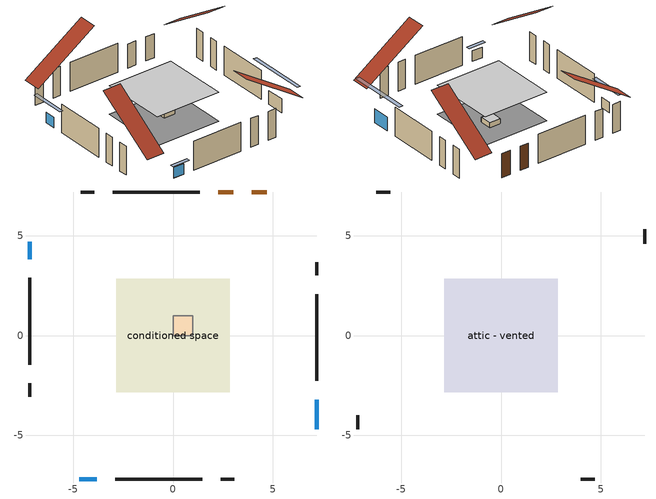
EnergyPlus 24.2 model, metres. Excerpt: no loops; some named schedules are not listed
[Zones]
conditioned space
 floor outside (Floor2 construction): -2.83,-2.83 -2.83,2.83 2.83,2.83 2.83,-2.83 z0.61
 wall outside (AdiabaticWallConstruction 1): 4.71,7.19 3.95,7.19 / 3.02,7.19 2.26,7.19 z0.61:2.64
 wall outside (AdiabaticWallConstruction): 7.19,-4.71 7.19,-3.2 z0.61:1.78; -4.71,-7.19 -3.81,-7.19 / -7.19,4.71 -7.19,3.81 z0.61:1.5
 wall outside (Wall1 construction): 1.33,7.19 -3.02,7.19 / -2.89,-7.19 1.47,-7.19 / -7.19,2.89 -7.19,-1.47 / 7.19,-2.28 7.19,2.08 z0.61:3.05
 wall outside (Wall2 construction): -3.95,7.19 -4.61,7.19 / 2.4,-7.19 3.06,-7.19 / -7.19,-2.4 -7.19,-3.06 / 7.19,3.01 7.19,3.67 z0.61:3.05
 window (WindowConstruction): 7.19,-4.71 7.19,-3.21 z0.61:1.78
 window (WindowConstruction 1): -4.71,-7.19 -3.81,-7.19 z0.61:1.5
 window (WindowConstruction 2): -7.19,4.71 -7.19,3.81 z0.61:1.5
 door (Door): 4.71,7.19 3.95,7.19 z0.61:2.64
 door (Door 1): 3.02,7.19 2.26,7.19 z0.61:2.64
furnace airloop ret air zone
 floor adiabatic (AdiabaticConst): 0,0 0,1 1,1 1,0 z0
 wall adiabatic (AdiabaticConst): 0,1 0,0 1,0 1,1 0,1 z0:1
 ceiling adiabatic (AdiabaticConst): 1,0 1,1 0,1 0,0 z1
attic - vented
 floor to conditioned space (Floor1 construction Reversed): -2.83,-2.83 -2.83,2.83 2.83,2.83 2.83,-2.83 z3.05
 wall outside (Wall3 construction): -5.54,7.19 -6.26,7.19 / 3.99,-7.19 4.7,-7.19 / -7.19,-3.99 -7.19,-4.7 / 7.19,4.6 7.19,5.31 z0.61:3.05
 roof outside (Roof1 construction): 5.63,7.19,3.05 5.63,2.02,6.49 7.19,2.02,6.49 7.19,7.19,3.05; -5.63,-7.19,3.05 -5.63,-2.02,6.49 -7.19,-2.02,6.49 -7.19,-7.19,3.05; -7.19,5.63,3.05 -2.02,5.63,6.49 -2.02,7.19,6.49 -7.19,7.19,3.05; 7.19,-5.63,3.05 2.02,-5.63,6.49 2.02,-7.19,6.49 7.19,-7.19,3.05
shading: 7.19,-1.38 7.19,-6.53 7.48,-6.53 7.48,-1.38 z3.61; -3.52,-7.19 -5,-7.19 -5,-7.48 -3.52,-7.48 z1.8; -7.19,2.74 -7.19,5.77 -7.48,5.77 -7.48,2.74 z2.57
[Building]
Building 1: Terrain=Suburbs
[Site:Location]
Sault Ste Marie AP_ON: Latitude {deg}=46.49; Longitude {deg}=-84.51; Time Zone {hr}=-5; Elevation {m}=192; Keep Site Location Information=Yes
[Site:GroundTemperature:Shallow]
0.840846, -1.16074, -1.32103, -0.371179, 3.44196, 7.23733, 10.5277, 12.6121, 12.7892, 11.0939, 7.8874, 4.20846
[Site:WaterMainsTemperature]
Calculation Method=Schedule; Temperature Schedule=mains temperature schedule
[Material] Roughness=Rough; Thermal Absorptance=0.9
Name | Thickness {m} | Conductivity {W/m-K} | Density {kg/m3} | Specific Heat {J/kg-K} | Solar Absorptance | Visible Absorptance
asphalt or fiberglass shingles | 0.00635 | 0.162714 | 1121.4 | 1465.45 | 0.4 | 0.4
ceiling stud and cavity | 0.1397 | 0.123194 | 65.682 | 1177.47 | 0.7 | 0.7
door material | 0.04445 | 0.188738 | 512.64 | 1214.23 | 0.7 | 0.7
floor covering | 0.0127 | 0.0433444 | 54.468 | 1339.84 | 0.6 | 0.6
floor stud and cavity | 0.1397 | 2.8137 | 92.3553 | 1139.71 | 0.7 | 0.7
furniture material conditioned space 1 | 0.1524 | 0.115458 | 640.8 | 1214.23 | 0.6 | 0.6
gypsum board | 0.0127 | 0.160291 | 801 | 837.4 | 0.6 | 0.6
osb sheathing 0.5 in. | 0.0127 | 0.115458 | 512.64 | 1214.23 | 0.7 | 0.7
osb sheathing 0.75 in. | 0.01905 | 0.115458 | 512.64 | 1214.23 | 0.7 | 0.7
wall rigid ins | 0.512978 | 0.029427 | 32.04 | 1214.23 | 0.7 | 0.7
wall stud and cavity | 0.1397 | 0.11824 | 139.0536 | 1170.24 | 0.7 | 0.7
wall stud and cavity 1 | 0.1397 | 0.14244 | 139.0536 | 1170.24 | 0.7 | 0.7
wall stud and cavity 2 | 0.0889 | 6.9971 | 50.32683 | 1063.81 | 0.6 | 0.6
wall stud and cavity 3 | 0.0889 | 0.380278 | 52.3479 | 1209.89 | 0.7 | 0.7
wall stud and cavity 4 | 0.0889 | 0.391764 | 83.0341 | 1211.67 | 0.7 | 0.7
wood siding | 0.0254 | 0.102417 | 544.68 | 1172.36 | 0.4 | 0.4
wood siding 1 | 0.00254 | 0.102417 | 544.68 | 1172.36 | 0.4 | 0.4
wood siding 2; wood siding 3 | 0.0254 | 0.102417 | 544.68 | 1172.36 | 0.7 | 0.7
[Material:NoMass]
Adiabatic: Roughness=Rough; Thermal Resistance {m2-K/W}=176.1; Thermal Absorptance=0.9; Solar Absorptance=0.7; Visible Absorptance=0.7
[WindowMaterial:SimpleGlazingSystem]
Name | U-Factor {W/m2-K} | Solar Heat Gain Coefficient
WindowMaterial | 2.96789 | 0.58
WindowMaterial 1 | 3.03035 | 0.5
[Construction]
AdiabaticConst: Adiabatic
AdiabaticWallConstruction: wood siding 2, wall rigid ins, wall stud and cavity 3, gypsum board
AdiabaticWallConstruction 1: wood siding 3, wall rigid ins, wall stud and cavity 3, gypsum board
Door; Door 1: door material
Floor1 construction Reversed: gypsum board, ceiling stud and cavity
Floor2 construction: floor stud and cavity, osb sheathing 0.75 in., floor covering
furniture construction conditioned space 1: furniture material conditioned space 1
PartitionWallConstruction: gypsum board, wall stud and cavity 4, gypsum board
Roof1 construction: asphalt or fiberglass shingles
Wall1 construction: wood siding, osb sheathing 0.5 in., wall stud and cavity, gypsum board
Wall2 construction: wood siding, osb sheathing 0.5 in., wall stud and cavity 1, gypsum board
Wall3 construction: wood siding 1, wall stud and cavity 2
WindowConstruction: WindowMaterial
WindowConstruction 1; WindowConstruction 2: WindowMaterial 1
[Zone] Multiplier=1
Name | Volume {m3} | Part of Total Floor Area
attic - vented | 16.7745 | Yes
conditioned space | 76.4999 | Yes
furnace airloop ret air zone | 1 | No
[Space]
Name | Zone | Volume {m3} | Space Type
attic - vented 1 | attic - vented | 16.7745
conditioned space 1 | conditioned space | 76.4999
furnace airloop ret air space | furnace airloop ret air zone |  | Plenum Space Type
[OtherEquipment] Design Level Calculation Method=EquipmentLevel
Name | Fuel Type | Zone or ZoneList or Space or SpaceList | Schedule | Design Level {W} | Fraction Latent | Fraction Radiant | Fraction Lost
furnace airloop_0 RetCondToDZ; furnace airloop_0 SupCondToDZ; furnace airloop_0 SupSensLkToDZ | None | attic - vented 1 | Always On Discrete | 0 | 0 | 0 | 0
furnace airloop_0 SupLatLkToDZ | None | attic - vented 1 | Always On Discrete | 0 | 1 | 0 | 0
clothes dryer 1 | Electricity | conditioned space 1 | clothes dryer schedule | 0 | 0.015 | 0.081 | 0.85
cooking range 1 | Electricity | conditioned space 1 | cooking range schedule | 0 | 0.08 | 0.432 | 0.2
furnace airloop_0 SupCondToLv; furnace airloop_0 SupSensLkToCond; mech vent house fan sensible load | None | conditioned space 1 | Always On Discrete | 0 | 0 | 0 | 0
furnace airloop_0 SupLatLkToCond; mech vent house fan latent load | None | conditioned space 1 | Always On Discrete | 0 | 1 | 0 | 0
general water use latent | None | conditioned space 1 | general water use schedule | 62.594 | 1 | 0 | 0
general water use sensible | None | conditioned space 1 | general water use schedule | -61.6891 | 0 | 0.6 | 0
water heater energy adjustment1 | Electricity | conditioned space 1 | Always On Discrete | 0.01 | 0 | 0 | 1
furnace airloop_0 RetCondToRP; furnace airloop_0 RetSensLkToRP | None | furnace airloop ret air space | Always On Discrete | 0 | 0 | 0 | 0
furnace airloop_0 RetLatLkToRP | None | furnace airloop ret air space | Always On Discrete | 0 | 1 | 0 | 0
[ZoneInfiltration:DesignFlowRate] Schedule=Always On Discrete; Design Flow Rate Calculation Method=Flow/Zone; Design Flow Rate {m3/s}=0
Name | Zone or ZoneList or Space or SpaceList
attic_vented 1 duct leakage imbalance infil flow | attic - vented 1
infil flow; natural vent flow; whole house fan flow | conditioned space 1
[ZoneInfiltration:EffectiveLeakageArea]
infil attic - vented 1: Zone or Space=attic - vented 1; Schedule=Always On Discrete; Effective Air Leakage Area {cm2}=1260.98; Stack Coefficient=0.00040896; Wind Coefficient=1.36635e-05
[ZoneMixing] Schedule=Always On Continuous; Design Flow Rate Calculation Method=Flow/Zone; Design Flow Rate {m3/s}=0
Name | Zone or Space | Source Zone or Space
furnace airloop_0 ZoneMixCondToDZ mix; whole house fan mix | attic - vented | conditioned space
furnace airloop_0 ZoneMixDZToCond mix | conditioned space | attic - vented
[InternalMass] Zone or ZoneList=conditioned space; Space or SpaceList=conditioned space 1
Name | Construction | Surface Area {m2}
furniture mass conditioned space 1 | furniture construction conditioned space 1 | 12.82
partition wall mass | PartitionWallConstruction | 32.0999
[Lights]
interior lighting: Zone or ZoneList or Space or SpaceList=conditioned space 1; Schedule=interior lighting schedule; Design Level Calculation Method=LightingLevel; Lighting Level {W}=343.2; Return Air Fraction=0; Fraction Radiant=0.6; Fraction Visible=0.2; Fraction Replaceable=1
[People]
occupants: Zone or ZoneList or Space or SpaceList=conditioned space 1; Number of People Schedule=occupants schedule; Number of People Calculation Method=People; Number of People=3; Fraction Radiant=0.314171; Sensible Heat Fraction=0.56303; Activity Level Schedule=occupants activity schedule; Carbon Dioxide Generation Rate {m3/s-W}=0; Enable ASHRAE 55 Comfort Warnings=No; Mean Radiant Temperature Calculation Type=EnclosureAveraged
[ElectricEquipment] Zone or ZoneList or Space or SpaceList=conditioned space 1; Design Level Calculation Method=EquipmentLevel
Name | Schedule | Design Level {W} | Fraction Latent | Fraction Radiant | Fraction Lost
clothes dryer | clothes dryer schedule | 140.772 | 0.015 | 0.081 | 0.85
clothes washer | clothes washer schedule | 32.1985 | 0.03 | 0.162 | 0.7
cooking range | cooking range schedule | 215.147 | 0.08 | 0.432 | 0.2
dishwasher | dishwasher schedule | 66.8632 | 0.3 | 0.18 | 0.4
fridge | fridge schedule | 72.9452 | 0 | 0.6 | 0
mech vent house fan | mech vent house fan schedule | 0 | 0 | 0 | 1
mech vent house fan cfis | mech vent house fan cfis schedule | 0 | 0 | 0 | 0
misc plug loads | misc plug loads schedule | 494.7 | 0.045 | 0.513 | 0.1
whole house fan | Always On Discrete | 0 | 0 | 0 | 1
[SpaceList]
Plenum Space Type: furnace airloop ret air space
[AvailabilityManager:Scheduled]
furnace airloop Availability Manager: Schedule=Always On Discrete
[AirLoopHVAC:ReturnPlenum]
Air Loop HVAC Return Plenum 1: Zone=furnace airloop ret air zone
[Exterior:Lights]
exterior lighting: Schedule=exterior lighting schedule; Design Level {W}=75.6
[EnergyManagementSystem:GlobalVariable]
furnace_airloop_0_DuctImbalLkExhFanEquivCond
furnace_airloop_0_DuctImbalLkExhFanEquivDZ
furnace_airloop_0_DuctImbalLkSupFanEquivCond
furnace_airloop_0_DuctImbalLkSupFanEquivDZ
furnace_airloop_0_DZ_T
furnace_airloop_0_DZ_W
furnace_airloop_0_RetCondToDZ
furnace_airloop_0_RetCondToRP
furnace_airloop_0_RetLatLkToRP
furnace_airloop_0_RetSensLkToRP
furnace_airloop_0_SupCondToDZ
furnace_airloop_0_SupCondToLv
furnace_airloop_0_SupLatLkToCond
furnace_airloop_0_SupLatLkToDZ
furnace_airloop_0_SupSensLkToCond
furnace_airloop_0_SupSensLkToDZ
furnace_airloop_0_ZoneMixCondToDZ
furnace_airloop_0_ZoneMixDZToCond
furnace_airloop_AH_MFR
furnace_airloop_AH_Tout
furnace_airloop_AH_VFR
furnace_airloop_AH_Wout
furnace_airloop_Fan_RTF
furnace_airloop_RA_T
furnace_airloop_Ra_W
infil_program_Qfan
infil_program_Qinf
natural_vent_program_Qnv
natural_vent_program_Qwhf
[EnergyManagementSystem:Sensor]
Name | Output:Variable or Output:Meter Index Key | Output:Variable or Output:Meter
airflow_gain | infil flow | Infiltration Sensible Heat Gain Energy
airflow_gain_1 | natural vent flow | Infiltration Sensible Heat Gain Energy
airflow_gain_2 | whole house fan flow | Infiltration Sensible Heat Gain Energy
airflow_loss | infil flow | Infiltration Sensible Heat Loss Energy
airflow_loss_1 | natural vent flow | Infiltration Sensible Heat Loss Energy
airflow_loss_2 | whole house fan flow | Infiltration Sensible Heat Loss Energy
clg_load_cond |  | Cooling:EnergyTransfer:Zone:CONDITIONED SPACE
clg_load_duct |  | Cooling:EnergyTransfer:Zone:FURNACE AIRLOOP RET AIR ZONE
clg_sp_s; clg_sp_s_1 | cooling setpoint | Schedule Value
clothes_dryer_exhaust_0_sch_s | clothes dryer exhaust 0 schedule | Schedule Value
cool_season | cooling season schedule | Schedule Value
ducts_conv | furnace airloop_0 RetCondToRP | Other Equipment Convective Heating Energy
ducts_conv_1 | furnace airloop_0 RetLatLkToRP | Other Equipment Convective Heating Energy
ducts_conv_2 | furnace airloop_0 RetSensLkToRP | Other Equipment Convective Heating Energy
ducts_conv_3 | furnace airloop_0 SupCondToLv | Other Equipment Convective Heating Energy
ducts_conv_4 | furnace airloop_0 SupLatLkToCond | Other Equipment Convective Heating Energy
ducts_conv_5 | furnace airloop_0 SupSensLkToCond | Other Equipment Convective Heating Energy
ducts_rad | furnace airloop_0 RetCondToRP | Other Equipment Radiant Heating Energy
ducts_rad_1 | furnace airloop_0 RetLatLkToRP | Other Equipment Radiant Heating Energy
ducts_rad_2 | furnace airloop_0 RetSensLkToRP | Other Equipment Radiant Heating Energy
ducts_rad_3 | furnace airloop_0 SupCondToLv | Other Equipment Radiant Heating Energy
ducts_rad_4 | furnace airloop_0 SupLatLkToCond | Other Equipment Radiant Heating Energy
ducts_rad_5 | furnace airloop_0 SupSensLkToCond | Other Equipment Radiant Heating Energy
furnace_airloop_0_DZ_T_s | attic - vented | Zone Air Temperature
furnace_airloop_0_DZ_W_s | attic - vented | Zone Mean Air Humidity Ratio
furnace_airloop_AH_MFR_s | Node 5 | System Node Mass Flow Rate
furnace_airloop_AH_Tout_s | Node 5 | System Node Temperature
furnace_airloop_AH_VFR_s | Node 5 | System Node Current Density Volume Flow Rate
furnace_airloop_AH_Wout_s | Node 5 | System Node Humidity Ratio
furnace_airloop_RA_T_s | Node 8 | System Node Temperature
furnace_airloop_Ra_W_s | Node 8 | System Node Humidity Ratio
htg_load_cond |  | Heating:EnergyTransfer:Zone:CONDITIONED SPACE
htg_load_duct |  | Heating:EnergyTransfer:Zone:FURNACE AIRLOOP RET AIR ZONE
htg_sp_s; htg_sp_s_1 | heating setpoint | Schedule Value
ig_ee_conv | clothes dryer | Electric Equipment Convective Heating Energy
ig_ee_conv_2 | cooking range | Electric Equipment Convective Heating Energy
ig_ee_conv_4 | fridge | Electric Equipment Convective Heating Energy
ig_ee_conv_5 | misc plug loads | Electric Equipment Convective Heating Energy
ig_ee_conv_6 | whole house fan | Electric Equipment Convective Heating Energy
ig_ee_rad | clothes dryer | Electric Equipment Radiant Heating Energy
ig_ee_rad_2 | cooking range | Electric Equipment Radiant Heating Energy
ig_ee_rad_4 | fridge | Electric Equipment Radiant Heating Energy
ig_ee_rad_5 | misc plug loads | Electric Equipment Radiant Heating Energy
ig_ee_rad_6 | whole house fan | Electric Equipment Radiant Heating Energy
ig_lgt_conv | interior lighting | Lights Convective Heating Energy
ig_lgt_rad | interior lighting | Lights Radiant Heating Energy
ig_lgt_vis | interior lighting | Lights Visible Radiation Heating Energy
ig_oe_conv | clothes dryer 1 | Other Equipment Convective Heating Energy
ig_oe_conv_1 | cooking range 1 | Other Equipment Convective Heating Energy
ig_oe_conv_2 | general water use latent | Other Equipment Convective Heating Energy
ig_oe_conv_3 | general water use sensible | Other Equipment Convective Heating Energy
ig_oe_conv_4 | water heater energy adjustment1 | Other Equipment Convective Heating Energy
ig_oe_rad | clothes dryer 1 | Other Equipment Radiant Heating Energy
ig_oe_rad_1 | cooking range 1 | Other Equipment Radiant Heating Energy
ig_oe_rad_2 | general water use latent | Other Equipment Radiant Heating Energy
ig_oe_rad_3 | general water use sensible | Other Equipment Radiant Heating Energy
ig_oe_rad_4 | water heater energy adjustment1 | Other Equipment Radiant Heating Energy
ig_ppl_conv | occupants | People Convective Heating Energy
ig_ppl_rad | occupants | People Radiant Heating Energy
im_conv | furniture mass conditioned space 1 | Surface Inside Face Convection Heat Gain Energy
im_conv_1 | partition wall mass | Surface Inside Face Convection Heat Gain Energy
im_ig | furniture mass conditioned space 1 | Surface Inside Face Internal Gains Radiation Heat Gain Energy
im_ig_1 | partition wall mass | Surface Inside Face Internal Gains Radiation Heat Gain Energy
im_lgt | furniture mass conditioned space 1 | Surface Inside Face Lights Radiation Heat Gain Energy
im_lgt_1 | partition wall mass | Surface Inside Face Lights Radiation Heat Gain Energy
im_sol | furniture mass conditioned space 1 | Surface Inside Face Solar Radiation Heat Gain Energy
im_sol_1 | partition wall mass | Surface Inside Face Solar Radiation Heat Gain Energy
im_surf | furniture mass conditioned space 1 | Surface Inside Face Net Surface Thermal Radiation Heat Gain Energy
im_surf_1 | partition wall mass | Surface Inside Face Net Surface Thermal Radiation Heat Gain Energy
mv_conv | mech vent house fan | Electric Equipment Convective Heating Energy
mv_conv_1 | mech vent house fan cfis | Electric Equipment Convective Heating Energy
mv_conv_2 | mech vent house fan latent load | Other Equipment Convective Heating Energy
mv_conv_3 | mech vent house fan sensible load | Other Equipment Convective Heating Energy
mv_rad | mech vent house fan | Electric Equipment Radiant Heating Energy
mv_rad_1 | mech vent house fan cfis | Electric Equipment Radiant Heating Energy
mv_rad_2 | mech vent house fan latent load | Other Equipment Radiant Heating Energy
mv_rad_3 | mech vent house fan sensible load | Other Equipment Radiant Heating Energy
natural_vent_s | natural vent schedule | Schedule Value
out_pb_s |  | Site Outdoor Air Barometric Pressure
out_wt_s |  | Site Outdoor Air Humidity Ratio
site_vw_s |  | Site Wind Speed
ss_back_out | Window1 | Surface Window Shortwave from Zone Back Out Window Heat Transfer Rate
ss_back_out_1 | Window2 | Surface Window Shortwave from Zone Back Out Window Heat Transfer Rate
ss_back_out_2 | Window3 | Surface Window Shortwave from Zone Back Out Window Heat Transfer Rate
ss_conv | Door1 | Surface Inside Face Convection Heat Gain Energy
ss_conv_1 | Door2 | Surface Inside Face Convection Heat Gain Energy
ss_conv_2 | Window1 | Surface Inside Face Convection Heat Gain Energy
ss_conv_3 | Window2 | Surface Inside Face Convection Heat Gain Energy
ss_conv_4 | Window3 | Surface Inside Face Convection Heat Gain Energy
ss_ig | Door1 | Surface Inside Face Internal Gains Radiation Heat Gain Energy
ss_ig_1 | Door2 | Surface Inside Face Internal Gains Radiation Heat Gain Energy
ss_ig_2 | Window1 | Surface Inside Face Internal Gains Radiation Heat Gain Energy
ss_ig_3 | Window2 | Surface Inside Face Internal Gains Radiation Heat Gain Energy
ss_ig_4 | Window3 | Surface Inside Face Internal Gains Radiation Heat Gain Energy
ss_lgt | Door1 | Surface Inside Face Lights Radiation Heat Gain Energy
ss_lgt_1 | Door2 | Surface Inside Face Lights Radiation Heat Gain Energy
ss_sol | Door1 | Surface Inside Face Solar Radiation Heat Gain Energy
ss_sol_1 | Door2 | Surface Inside Face Solar Radiation Heat Gain Energy
ss_surf | Door1 | Surface Inside Face Net Surface Thermal Radiation Heat Gain Energy
ss_surf_1 | Door2 | Surface Inside Face Net Surface Thermal Radiation Heat Gain Energy
ss_surf_2 | Window1 | Surface Inside Face Net Surface Thermal Radiation Heat Gain Energy
ss_surf_3 | Window2 | Surface Inside Face Net Surface Thermal Radiation Heat Gain Energy
ss_surf_4 | Window3 | Surface Inside Face Net Surface Thermal Radiation Heat Gain Energy
ss_trans_in | Window1 | Surface Window Transmitted Solar Radiation Rate
ss_trans_in_1 | Window2 | Surface Window Transmitted Solar Radiation Rate
ss_trans_in_2 | Window3 | Surface Window Transmitted Solar Radiation Rate
ss_trans_out | Window1 | Surface Inside Face Initial Transmitted Diffuse Transmitted Out Window Solar Radiation Rate
ss_trans_out_1 | Window2 | Surface Inside Face Initial Transmitted Diffuse Transmitted Out Window Solar Radiation Rate
ss_trans_out_2 | Window3 | Surface Inside Face Initial Transmitted Diffuse Transmitted Out Window Solar Radiation Rate
s_conv | Floor1 | Surface Inside Face Convection Heat Gain Energy
s_conv_1 | Floor2 | Surface Inside Face Convection Heat Gain Energy
s_conv_2 | Wall1:0 | Surface Inside Face Convection Heat Gain Energy
s_conv_3 | Wall1:180 | Surface Inside Face Convection Heat Gain Energy
s_conv_4 | Wall1:270 | Surface Inside Face Convection Heat Gain Energy
s_conv_5 | Wall1:90 | Surface Inside Face Convection Heat Gain Energy
s_conv_6 | Wall2:0 | Surface Inside Face Convection Heat Gain Energy
s_conv_7 | Wall2:180 | Surface Inside Face Convection Heat Gain Energy
s_conv_8 | Wall2:270 | Surface Inside Face Convection Heat Gain Energy
s_conv_9 | Wall2:90 | Surface Inside Face Convection Heat Gain Energy
s_ig | Floor1 | Surface Inside Face Internal Gains Radiation Heat Gain Energy
s_ig_1 | Floor2 | Surface Inside Face Internal Gains Radiation Heat Gain Energy
s_ig_2 | Wall1:0 | Surface Inside Face Internal Gains Radiation Heat Gain Energy
s_ig_3 | Wall1:180 | Surface Inside Face Internal Gains Radiation Heat Gain Energy
s_ig_4 | Wall1:270 | Surface Inside Face Internal Gains Radiation Heat Gain Energy
s_ig_5 | Wall1:90 | Surface Inside Face Internal Gains Radiation Heat Gain Energy
s_ig_6 | Wall2:0 | Surface Inside Face Internal Gains Radiation Heat Gain Energy
s_ig_7 | Wall2:180 | Surface Inside Face Internal Gains Radiation Heat Gain Energy
s_ig_8 | Wall2:270 | Surface Inside Face Internal Gains Radiation Heat Gain Energy
s_ig_9 | Wall2:90 | Surface Inside Face Internal Gains Radiation Heat Gain Energy
s_lgt | Floor1 | Surface Inside Face Lights Radiation Heat Gain Energy
s_lgt_1 | Floor2 | Surface Inside Face Lights Radiation Heat Gain Energy
s_lgt_2 | Wall1:0 | Surface Inside Face Lights Radiation Heat Gain Energy
s_lgt_3 | Wall1:180 | Surface Inside Face Lights Radiation Heat Gain Energy
s_lgt_4 | Wall1:270 | Surface Inside Face Lights Radiation Heat Gain Energy
s_lgt_5 | Wall1:90 | Surface Inside Face Lights Radiation Heat Gain Energy
s_lgt_6 | Wall2:0 | Surface Inside Face Lights Radiation Heat Gain Energy
s_lgt_7 | Wall2:180 | Surface Inside Face Lights Radiation Heat Gain Energy
s_lgt_8 | Wall2:270 | Surface Inside Face Lights Radiation Heat Gain Energy
s_lgt_9 | Wall2:90 | Surface Inside Face Lights Radiation Heat Gain Energy
s_sol | Floor1 | Surface Inside Face Solar Radiation Heat Gain Energy
s_sol_1 | Floor2 | Surface Inside Face Solar Radiation Heat Gain Energy
s_sol_2 | Wall1:0 | Surface Inside Face Solar Radiation Heat Gain Energy
s_sol_3 | Wall1:180 | Surface Inside Face Solar Radiation Heat Gain Energy
s_sol_4 | Wall1:270 | Surface Inside Face Solar Radiation Heat Gain Energy
s_sol_5 | Wall1:90 | Surface Inside Face Solar Radiation Heat Gain Energy
s_sol_6 | Wall2:0 | Surface Inside Face Solar Radiation Heat Gain Energy
s_sol_7 | Wall2:180 | Surface Inside Face Solar Radiation Heat Gain Energy
s_sol_8 | Wall2:270 | Surface Inside Face Solar Radiation Heat Gain Energy
s_sol_9 | Wall2:90 | Surface Inside Face Solar Radiation Heat Gain Energy
s_surf | Floor1 | Surface Inside Face Net Surface Thermal Radiation Heat Gain Energy
s_surf_1 | Floor2 | Surface Inside Face Net Surface Thermal Radiation Heat Gain Energy
s_surf_2 | Wall1:0 | Surface Inside Face Net Surface Thermal Radiation Heat Gain Energy
s_surf_3 | Wall1:180 | Surface Inside Face Net Surface Thermal Radiation Heat Gain Energy
s_surf_4 | Wall1:270 | Surface Inside Face Net Surface Thermal Radiation Heat Gain Energy
s_surf_5 | Wall1:90 | Surface Inside Face Net Surface Thermal Radiation Heat Gain Energy
s_surf_6 | Wall2:0 | Surface Inside Face Net Surface Thermal Radiation Heat Gain Energy
s_surf_7 | Wall2:180 | Surface Inside Face Net Surface Thermal Radiation Heat Gain Energy
s_surf_8 | Wall2:270 | Surface Inside Face Net Surface Thermal Radiation Heat Gain Energy
s_surf_9 | Wall2:90 | Surface Inside Face Net Surface Thermal Radiation Heat Gain Energy
[EnergyManagementSystem:Actuator]
Name | Actuated Component Unique | Actuated Component Type | Actuated Component Control Type
attic_vented_1_duct_leakage_imbalance_infil_flow_act | attic_vented 1 duct leakage imbalance infil flow | Zone Infiltration | Air Exchange Flow Rate
fridge_schedule_act | fridge schedule | Schedule:Constant | Schedule Value
furnace_airloop_0_RetCondToDZ_act | furnace airloop_0 RetCondToDZ | OtherEquipment | Power Level
furnace_airloop_0_RetCondToRP_act | furnace airloop_0 RetCondToRP | OtherEquipment | Power Level
furnace_airloop_0_RetLatLkToRP_act | furnace airloop_0 RetLatLkToRP | OtherEquipment | Power Level
furnace_airloop_0_RetSensLkToRP_act | furnace airloop_0 RetSensLkToRP | OtherEquipment | Power Level
furnace_airloop_0_SupCondToDZ_act | furnace airloop_0 SupCondToDZ | OtherEquipment | Power Level
furnace_airloop_0_SupCondToLv_act | furnace airloop_0 SupCondToLv | OtherEquipment | Power Level
furnace_airloop_0_SupLatLkToCond_act | furnace airloop_0 SupLatLkToCond | OtherEquipment | Power Level
furnace_airloop_0_SupLatLkToDZ_act | furnace airloop_0 SupLatLkToDZ | OtherEquipment | Power Level
furnace_airloop_0_SupSensLkToCond_act | furnace airloop_0 SupSensLkToCond | OtherEquipment | Power Level
furnace_airloop_0_SupSensLkToDZ_act | furnace airloop_0 SupSensLkToDZ | OtherEquipment | Power Level
furnace_airloop_0_ZoneMixCondToDZ_mix_act | furnace airloop_0 ZoneMixCondToDZ mix | ZoneMixing | Air Exchange Flow Rate
furnace_airloop_0_ZoneMixDZToCond_mix_act | furnace airloop_0 ZoneMixDZToCond mix | ZoneMixing | Air Exchange Flow Rate
infil_flow_act | infil flow | Zone Infiltration | Air Exchange Flow Rate
mech_vent_house_fan_cfis_act | mech vent house fan cfis | ElectricEquipment | Electricity Rate
mech_vent_house_fan_latent_load_act | mech vent house fan latent load | OtherEquipment | Power Level
mech_vent_house_fan_sensible_load_act | mech vent house fan sensible load | OtherEquipment | Power Level
natural_vent_flow_act | natural vent flow | Zone Infiltration | Air Exchange Flow Rate
water_heater_ec_adj_act | water heater energy adjustment1 | OtherEquipment | Power Level
whole_house_fan_act | whole house fan | ElectricEquipment | Electricity Rate
